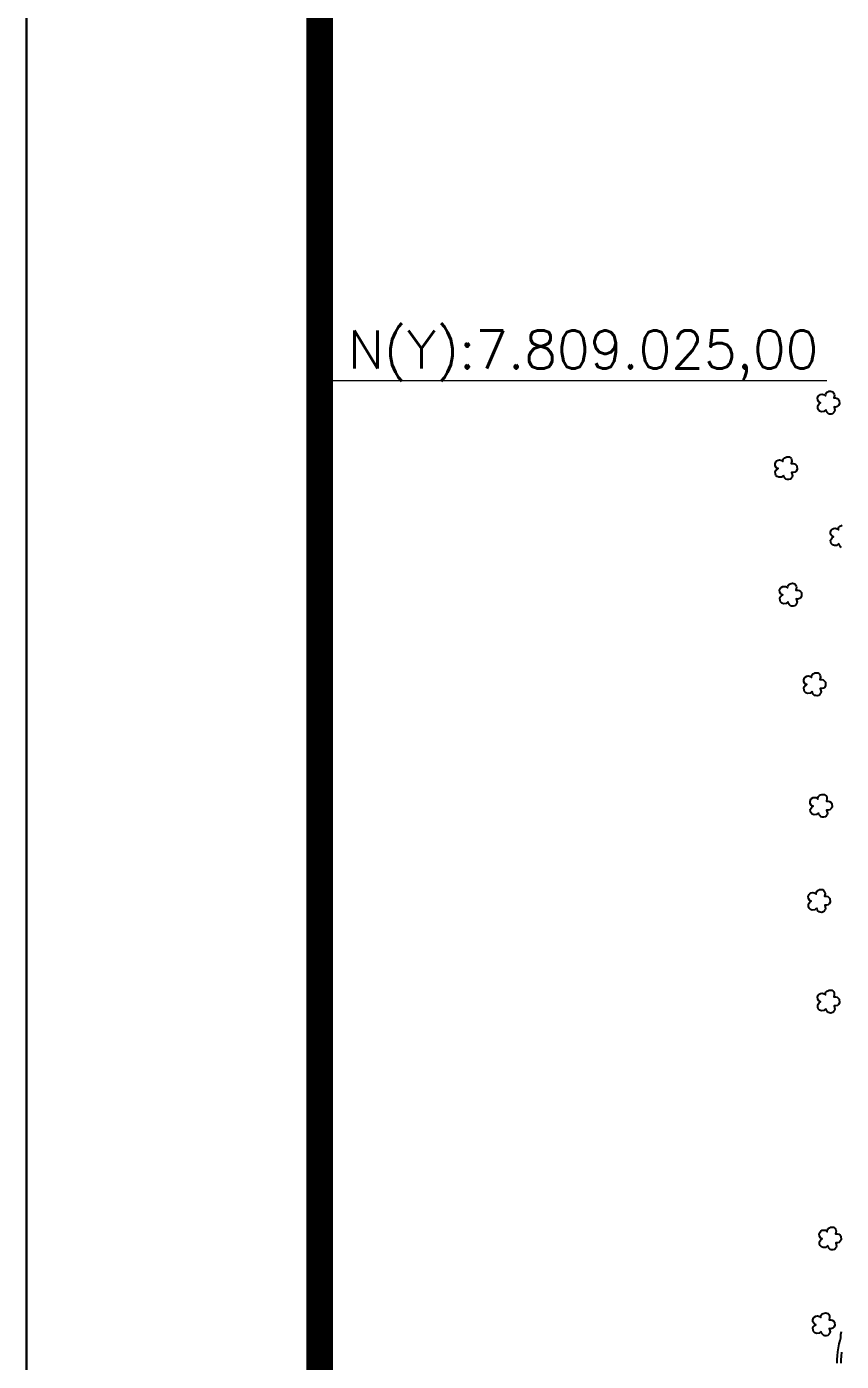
# Model space of a CAD drawing. Extents: x 737683 to 746083, y 7801653 to 7813533.
# Drawn here: x 737683 to 738794, y 7807688 to 7809508 of the extents above; entities that cross this region are included whole.
import ezdxf
from ezdxf.enums import TextEntityAlignment as Align

# ---------------------------------------------------------------- set-up
doc = ezdxf.new("R2010")
doc.units = 0
doc.header["$MEASUREMENT"] = 0
doc.linetypes.add('CONTINUO', pattern=[0])
doc.linetypes.add('LIN0', pattern=[0])
for name, color, linetype in [('0114000479', 1, 'Continuous'), ('0114000479140', 5, 'Continuous'), ('_SIMBOLO ARVORE', 118, 'Continuous'), ('MARGEM', 7, 'CONTINUO')]:
    doc.layers.add(name, color=color, linetype=linetype)
doc.layers.add('MALHA', color=253, linetype='Continuous', lineweight=9)
doc.styles.add('SIMPLEX', font='simplex', dxfattribs={"height": 0.2})

msp = doc.modelspace()

# ---------------------------------------------------------------- linework, layer by layer
at = {"layer": '0114000479'}
msp.add_lwpolyline([(738788.7, 7807685), (738788.7, 7807690), (738789.2, 7807695.2), (738789.6, 7807700.7), (738791.5, 7807711.3), (738792.8, 7807716), (738793.6, 7807719.8), (738793.9, 7807724), (738794.9, 7807728.2)], dxfattribs=at)
at = {"layer": '0114000479140', "linetype": 'ByBlock'}
msp.add_lwpolyline([(738794.6, 7807700), (738794.2, 7807694.7), (738793.7, 7807689.8), (738793.7, 7807684.9)], dxfattribs=at)
at = {"layer": '_SIMBOLO ARVORE', "linetype": 'CONTINUO'}
for points in [[(738773.5, 7808985.5, 0), (738770.8, 7808983.2, 0), (738767.4, 7808982.8, 0), (738764.9, 7808983.8, 0), (738763.2, 7808985.5, 0), (738762.5, 7808987.5, 0), (738762.3, 7808990.3, 0), (738763.2, 7808992.2, 0), (738764.2, 7808993.5, 0), (738766.2, 7808994.8, 0), (738764.9, 7808995.2, 0), (738763.7, 7808996.3, 0), (738762.2, 7808998.6, 0), (738762, 7809001.3, 0), (738763, 7809004.1, 0), (738764.1, 7809005.2, 0), (738766.1, 7809006.4, 0), (738768.2, 7809006.7, 0), (738769.9, 7809006.4, 0), (738771.3, 7809005.8, 0), (738772.7, 7809004.5, 0), (738773.2, 7809007, 0), (738773.6, 7809008, 0), (738774.6, 7809009.4, 0), (738776.3, 7809010, 0), (738777.9, 7809010.7, 0), (738779.7, 7809010.9, 0), (738781.4, 7809010.6, 0), (738782.7, 7809009.9, 0), (738783.7, 7809008.8, 0), (738784.6, 7809007, 0), (738785, 7809005.1, 0), (738784.2, 7809001.6, 0), (738786.6, 7809001.6, 0), (738788.7, 7809001.1, 0), (738790.6, 7808999.6, 0), (738791.6, 7808998.4, 0), (738791.9, 7808993.6, 0), (738790.7, 7808991.4, 0), (738789.2, 7808990, 0), (738786.7, 7808989.3, 0), (738784.5, 7808989.5, 0), (738785.7, 7808985, 0), (738785.2, 7808983.1, 0), (738783.9, 7808981.3, 0), (738782.4, 7808980.1, 0), (738780.4, 7808979.6, 0), (738778.4, 7808979.7, 0), (738776.9, 7808980.2, 0), (738775.1, 7808981.9, 0), (738773.9, 7808983.4, 0), (738773.6, 7808985.7, 0)], [(738715.5, 7808896.1, 0), (738712.8, 7808893.8, 0), (738709.4, 7808893.4, 0), (738706.9, 7808894.4, 0), (738705.2, 7808896.1, 0), (738704.5, 7808898, 0), (738704.3, 7808900.9, 0), (738705.2, 7808902.7, 0), (738706.2, 7808904.1, 0), (738708.2, 7808905.4, 0), (738706.9, 7808905.8, 0), (738705.7, 7808906.8, 0), (738704.2, 7808909.1, 0), (738704, 7808911.9, 0), (738705, 7808914.7, 0), (738706.1, 7808915.7, 0), (738708.2, 7808917, 0), (738710.3, 7808917.3, 0), (738712, 7808917, 0), (738713.3, 7808916.4, 0), (738714.8, 7808915.1, 0), (738715.2, 7808917.6, 0), (738715.6, 7808918.6, 0), (738716.7, 7808920, 0), (738718.3, 7808920.6, 0), (738719.9, 7808921.3, 0), (738721.7, 7808921.4, 0), (738723.4, 7808921.2, 0), (738724.8, 7808920.5, 0), (738725.8, 7808919.4, 0), (738726.7, 7808917.6, 0), (738727, 7808915.6, 0), (738726.2, 7808912.1, 0), (738728.7, 7808912.2, 0), (738730.7, 7808911.7, 0), (738732.6, 7808910.2, 0), (738733.7, 7808909, 0), (738734, 7808904.1, 0), (738732.8, 7808902, 0), (738731.2, 7808900.6, 0), (738728.7, 7808899.9, 0), (738726.6, 7808900.1, 0), (738727.7, 7808895.6, 0), (738727.2, 7808893.7, 0), (738725.9, 7808891.8, 0), (738724.5, 7808890.7, 0), (738722.4, 7808890.2, 0), (738720.4, 7808890.3, 0), (738718.9, 7808890.7, 0), (738717.2, 7808892.4, 0), (738716, 7808894, 0), (738715.6, 7808896.3, 0)], [(738791.1, 7808802.9, 0), (738788.4, 7808800.6, 0), (738785, 7808800.2, 0), (738782.6, 7808801.2, 0), (738780.8, 7808802.9, 0), (738780.1, 7808804.8, 0), (738779.9, 7808807.7, 0), (738780.9, 7808809.5, 0), (738781.8, 7808810.9, 0), (738783.8, 7808812.2, 0), (738782.6, 7808812.6, 0), (738781.3, 7808813.6, 0), (738779.9, 7808815.9, 0), (738779.6, 7808818.7, 0), (738780.7, 7808821.5, 0), (738781.8, 7808822.5, 0), (738783.8, 7808823.8, 0), (738785.9, 7808824.1, 0), (738787.6, 7808823.8, 0), (738788.9, 7808823.2, 0), (738790.4, 7808821.9, 0), (738790.8, 7808824.4, 0), (738791.2, 7808825.4, 0), (738792.3, 7808826.8, 0), (738793.9, 7808827.4, 0), (738795.5, 7808828.1, 0)], [(738794.5, 7808797.5, 0), (738792.8, 7808799.2, 0), (738791.6, 7808800.8, 0), (738791.2, 7808803.1, 0)], [(738721.8, 7808723.5, 0), (738719.1, 7808721.3, 0), (738715.7, 7808720.9, 0), (738713.3, 7808721.8, 0), (738711.5, 7808723.5, 0), (738710.8, 7808725.5, 0), (738710.6, 7808728.4, 0), (738711.5, 7808730.2, 0), (738712.5, 7808731.5, 0), (738714.5, 7808732.9, 0), (738713.2, 7808733.3, 0), (738712, 7808734.3, 0), (738710.5, 7808736.6, 0), (738710.3, 7808739.3, 0), (738711.3, 7808742.2, 0), (738712.4, 7808743.2, 0), (738714.5, 7808744.4, 0), (738716.6, 7808744.7, 0), (738718.3, 7808744.5, 0), (738719.6, 7808743.9, 0), (738721.1, 7808742.5, 0), (738721.5, 7808745, 0), (738721.9, 7808746, 0), (738723, 7808747.4, 0), (738724.6, 7808748, 0), (738726.2, 7808748.7, 0), (738728, 7808748.9, 0), (738729.7, 7808748.7, 0), (738731.1, 7808747.9, 0), (738732.1, 7808746.8, 0), (738733, 7808745.1, 0), (738733.3, 7808743.1, 0), (738732.5, 7808739.6, 0), (738735, 7808739.6, 0), (738737, 7808739.1, 0), (738738.9, 7808737.6, 0), (738740, 7808736.4, 0), (738740.3, 7808731.6, 0), (738739.1, 7808729.4, 0), (738737.5, 7808728, 0), (738735, 7808727.3, 0), (738732.9, 7808727.5, 0), (738734, 7808723, 0), (738733.5, 7808721.1, 0), (738732.2, 7808719.3, 0), (738730.8, 7808718.1, 0), (738728.7, 7808717.6, 0), (738726.7, 7808717.8, 0), (738725.2, 7808718.2, 0), (738723.5, 7808719.9, 0), (738722.3, 7808721.4, 0), (738721.9, 7808723.8, 0)], [(738754.6, 7808601.4, 0), (738751.9, 7808599.1, 0), (738748.5, 7808598.7, 0), (738746, 7808599.6, 0), (738744.3, 7808601.4, 0), (738743.6, 7808603.3, 0), (738743.4, 7808606.2, 0), (738744.3, 7808608, 0), (738745.3, 7808609.4, 0), (738747.3, 7808610.7, 0), (738746, 7808611.1, 0), (738744.8, 7808612.1, 0), (738743.3, 7808614.4, 0), (738743.1, 7808617.2, 0), (738744.1, 7808620, 0), (738745.2, 7808621, 0), (738747.2, 7808622.3, 0), (738749.3, 7808622.5, 0), (738751, 7808622.3, 0), (738752.4, 7808621.7, 0), (738753.8, 7808620.4, 0), (738754.3, 7808622.9, 0), (738754.6, 7808623.9, 0), (738755.7, 7808625.3, 0), (738757.4, 7808625.9, 0), (738759, 7808626.6, 0), (738760.8, 7808626.7, 0), (738762.4, 7808626.5, 0), (738763.8, 7808625.8, 0), (738764.8, 7808624.7, 0), (738765.7, 7808622.9, 0), (738766.1, 7808620.9, 0), (738765.3, 7808617.4, 0), (738767.7, 7808617.5, 0), (738769.8, 7808617, 0), (738771.7, 7808615.5, 0), (738772.7, 7808614.2, 0), (738773, 7808609.4, 0), (738771.8, 7808607.3, 0), (738770.3, 7808605.8, 0), (738767.8, 7808605.2, 0), (738765.6, 7808605.4, 0), (738766.8, 7808600.9, 0), (738766.3, 7808598.9, 0), (738765, 7808597.1, 0), (738763.5, 7808596, 0), (738761.5, 7808595.5, 0), (738759.5, 7808595.6, 0), (738758, 7808596, 0), (738756.2, 7808597.7, 0), (738755, 7808599.3, 0), (738754.7, 7808601.6, 0)], [(738763.4, 7808435.6, 0), (738760.7, 7808433.3, 0), (738757.2, 7808432.9, 0), (738754.8, 7808433.9, 0), (738753.1, 7808435.6, 0), (738752.3, 7808437.5, 0), (738752.1, 7808440.4, 0), (738753.1, 7808442.2, 0), (738754.1, 7808443.6, 0), (738756, 7808444.9, 0), (738754.8, 7808445.3, 0), (738753.5, 7808446.3, 0), (738752.1, 7808448.6, 0), (738751.8, 7808451.4, 0), (738752.9, 7808454.2, 0), (738754, 7808455.2, 0), (738756, 7808456.5, 0), (738758.1, 7808456.7, 0), (738759.8, 7808456.5, 0), (738761.1, 7808455.9, 0), (738762.6, 7808454.6, 0), (738763.1, 7808457.1, 0), (738763.4, 7808458.1, 0), (738764.5, 7808459.5, 0), (738766.2, 7808460.1, 0), (738767.7, 7808460.8, 0), (738769.5, 7808460.9, 0), (738771.2, 7808460.7, 0), (738772.6, 7808460, 0), (738773.6, 7808458.9, 0), (738774.5, 7808457.1, 0), (738774.9, 7808455.1, 0), (738774.1, 7808451.6, 0), (738776.5, 7808451.7, 0), (738778.5, 7808451.2, 0), (738780.4, 7808449.7, 0), (738781.5, 7808448.5, 0), (738781.8, 7808443.6, 0), (738780.6, 7808441.5, 0), (738779, 7808440, 0), (738776.6, 7808439.4, 0), (738774.4, 7808439.6, 0), (738775.6, 7808435.1, 0), (738775, 7808433.2, 0), (738773.7, 7808431.3, 0), (738772.3, 7808430.2, 0), (738770.3, 7808429.7, 0), (738768.2, 7808429.8, 0), (738766.7, 7808430.2, 0), (738765, 7808431.9, 0), (738763.8, 7808433.5, 0), (738763.5, 7808435.8, 0)], [(738760.8, 7808305.8, 0), (738758.1, 7808303.6, 0), (738754.7, 7808303.2, 0), (738752.3, 7808304.1, 0), (738750.5, 7808305.8, 0), (738749.8, 7808307.8, 0), (738749.6, 7808310.7, 0), (738750.6, 7808312.5, 0), (738751.5, 7808313.8, 0), (738753.5, 7808315.2, 0), (738752.3, 7808315.6, 0), (738751, 7808316.6, 0), (738749.6, 7808318.9, 0), (738749.3, 7808321.6, 0), (738750.4, 7808324.5, 0), (738751.5, 7808325.5, 0), (738753.5, 7808326.7, 0), (738755.6, 7808327, 0), (738757.3, 7808326.8, 0), (738758.6, 7808326.2, 0), (738760.1, 7808324.9, 0), (738760.5, 7808327.4, 0), (738760.9, 7808328.4, 0), (738762, 7808329.7, 0), (738763.6, 7808330.3, 0), (738765.2, 7808331, 0), (738767, 7808331.2, 0), (738768.7, 7808331, 0), (738770.1, 7808330.2, 0), (738771.1, 7808329.1, 0), (738772, 7808327.4, 0), (738772.3, 7808325.4, 0), (738771.5, 7808321.9, 0), (738774, 7808321.9, 0), (738776, 7808321.5, 0), (738777.9, 7808319.9, 0), (738779, 7808318.7, 0), (738779.3, 7808313.9, 0), (738778.1, 7808311.7, 0), (738776.5, 7808310.3, 0), (738774.1, 7808309.7, 0), (738771.9, 7808309.8, 0), (738773, 7808305.3, 0), (738772.5, 7808303.4, 0), (738771.2, 7808301.6, 0), (738769.8, 7808300.5, 0), (738767.7, 7808299.9, 0), (738765.7, 7808300.1, 0), (738764.2, 7808300.5, 0), (738762.5, 7808302.2, 0), (738761.3, 7808303.7, 0), (738760.9, 7808306.1, 0)], [(738773.5, 7808168.6, 0), (738770.8, 7808166.3, 0), (738767.3, 7808165.9, 0), (738764.9, 7808166.8, 0), (738763.1, 7808168.5, 0), (738762.4, 7808170.5, 0), (738762.2, 7808173.4, 0), (738763.2, 7808175.2, 0), (738764.2, 7808176.6, 0), (738766.1, 7808177.9, 0), (738764.9, 7808178.3, 0), (738763.6, 7808179.3, 0), (738762.2, 7808181.6, 0), (738761.9, 7808184.4, 0), (738763, 7808187.2, 0), (738764.1, 7808188.2, 0), (738766.1, 7808189.5, 0), (738768.2, 7808189.7, 0), (738769.9, 7808189.5, 0), (738771.2, 7808188.9, 0), (738772.7, 7808187.6, 0), (738773.1, 7808190.1, 0), (738773.5, 7808191.1, 0), (738774.6, 7808192.5, 0), (738776.2, 7808193.1, 0), (738777.8, 7808193.8, 0), (738779.6, 7808193.9, 0), (738781.3, 7808193.7, 0), (738782.7, 7808193, 0), (738783.7, 7808191.9, 0), (738784.6, 7808190.1, 0), (738784.9, 7808188.1, 0), (738784.1, 7808184.6, 0), (738786.6, 7808184.7, 0), (738788.6, 7808184.2, 0), (738790.5, 7808182.7, 0), (738791.6, 7808181.4, 0), (738791.9, 7808176.6, 0), (738790.7, 7808174.5, 0), (738789.1, 7808173, 0), (738786.7, 7808172.4, 0), (738784.5, 7808172.6, 0), (738785.6, 7808168.1, 0), (738785.1, 7808166.1, 0), (738783.8, 7808164.3, 0), (738782.4, 7808163.2, 0), (738780.3, 7808162.7, 0), (738778.3, 7808162.8, 0), (738776.8, 7808163.2, 0), (738775.1, 7808164.9, 0), (738773.9, 7808166.5, 0), (738773.5, 7808168.8, 0)], [(738775.9, 7807845.4, 0), (738773.2, 7807843.1, 0), (738769.7, 7807842.7, 0), (738767.3, 7807843.7, 0), (738765.5, 7807845.4, 0), (738764.8, 7807847.4, 0), (738764.6, 7807850.2, 0), (738765.6, 7807852.1, 0), (738766.6, 7807853.4, 0), (738768.5, 7807854.7, 0), (738767.3, 7807855.1, 0), (738766, 7807856.2, 0), (738764.6, 7807858.5, 0), (738764.3, 7807861.2, 0), (738765.4, 7807864, 0), (738766.5, 7807865.1, 0), (738768.5, 7807866.3, 0), (738770.6, 7807866.6, 0), (738772.3, 7807866.3, 0), (738773.6, 7807865.7, 0), (738775.1, 7807864.4, 0), (738775.5, 7807866.9, 0), (738775.9, 7807867.9, 0), (738777, 7807869.3, 0), (738778.6, 7807869.9, 0), (738780.2, 7807870.6, 0), (738782, 7807870.8, 0), (738783.7, 7807870.5, 0), (738785.1, 7807869.8, 0), (738786.1, 7807868.7, 0), (738787, 7807866.9, 0), (738787.4, 7807865, 0), (738786.5, 7807861.5, 0), (738789, 7807861.5, 0), (738791, 7807861, 0), (738792.9, 7807859.5, 0), (738794, 7807858.3, 0), (738794.3, 7807853.5, 0), (738793.1, 7807851.3, 0), (738791.5, 7807849.9, 0), (738789.1, 7807849.2, 0), (738786.9, 7807849.4, 0), (738788, 7807844.9, 0), (738787.5, 7807843, 0), (738786.2, 7807841.2, 0), (738784.8, 7807840, 0), (738782.7, 7807839.5, 0), (738780.7, 7807839.6, 0), (738779.2, 7807840.1, 0), (738777.5, 7807841.8, 0), (738776.3, 7807843.3, 0), (738775.9, 7807845.6, 0)], [(738767, 7807728.3, 0), (738764.3, 7807726, 0), (738760.9, 7807725.6, 0), (738758.5, 7807726.6, 0), (738756.7, 7807728.3, 0), (738756, 7807730.2, 0), (738755.8, 7807733.1, 0), (738756.7, 7807734.9, 0), (738757.7, 7807736.3, 0), (738759.7, 7807737.6, 0), (738758.5, 7807738, 0), (738757.2, 7807739, 0), (738755.8, 7807741.3, 0), (738755.5, 7807744.1, 0), (738756.5, 7807746.9, 0), (738757.6, 7807747.9, 0), (738759.7, 7807749.2, 0), (738761.8, 7807749.5, 0), (738763.5, 7807749.2, 0), (738764.8, 7807748.6, 0), (738766.3, 7807747.3, 0), (738766.7, 7807749.8, 0), (738767.1, 7807750.8, 0), (738768.2, 7807752.2, 0), (738769.8, 7807752.8, 0), (738771.4, 7807753.5, 0), (738773.2, 7807753.6, 0), (738774.9, 7807753.4, 0), (738776.3, 7807752.7, 0), (738777.3, 7807751.6, 0), (738778.2, 7807749.8, 0), (738778.5, 7807747.8, 0), (738777.7, 7807744.3, 0), (738780.2, 7807744.4, 0), (738782.2, 7807743.9, 0), (738784.1, 7807742.4, 0), (738785.2, 7807741.2, 0), (738785.5, 7807736.3, 0), (738784.3, 7807734.2, 0), (738782.7, 7807732.7, 0), (738780.2, 7807732.1, 0), (738778.1, 7807732.3, 0), (738779.2, 7807727.8, 0), (738778.7, 7807725.9, 0), (738777.4, 7807724, 0), (738776, 7807722.9, 0), (738773.9, 7807722.4, 0), (738771.9, 7807722.5, 0), (738770.4, 7807722.9, 0), (738768.7, 7807724.6, 0), (738767.5, 7807726.2, 0), (738767.1, 7807728.5, 0)]]:
    msp.add_polyline3d(points, dxfattribs=at)
at = {"layer": 'MALHA'}
msp.add_lwpolyline([(738774.7, 7809025), (738082.6, 7809025)], dxfattribs=at)
at = {"layer": 'MARGEM', "color": 174, "linetype": 'LIN0'}
msp.add_line((737682.6, 7801653.1), (737682.6, 7813533.1), dxfattribs=at)
at = {"layer": 'MARGEM', "color": 174, "linetype": 'LIN0', "flags": 128}
msp.add_lwpolyline([(746082.6, 7801653.1), (746082.6, 7813533.1), (737682.6, 7813533.1), (737682.6, 7801653.1)], close=True, dxfattribs=at)
at = {"layer": 'MARGEM', "color": 174, "linetype": 'LIN0', "const_width": 36.3, "flags": 128}
msp.add_lwpolyline([(745682.6, 7802990.6), (745682.6, 7813133.1), (738082.6, 7813133.1), (738082.6, 7802990.6)], close=True, dxfattribs=at)

# ---------------------------------------------------------------- texts
at = {"layer": 'MALHA', "style": 'SIMPLEX'}
msp.add_text('N(Y):7.809.025,00', height=52, dxfattribs=at).set_placement((738121.2, 7809026.2), align=Align.BOTTOM_LEFT)

doc.saveas('drawing.dxf')
